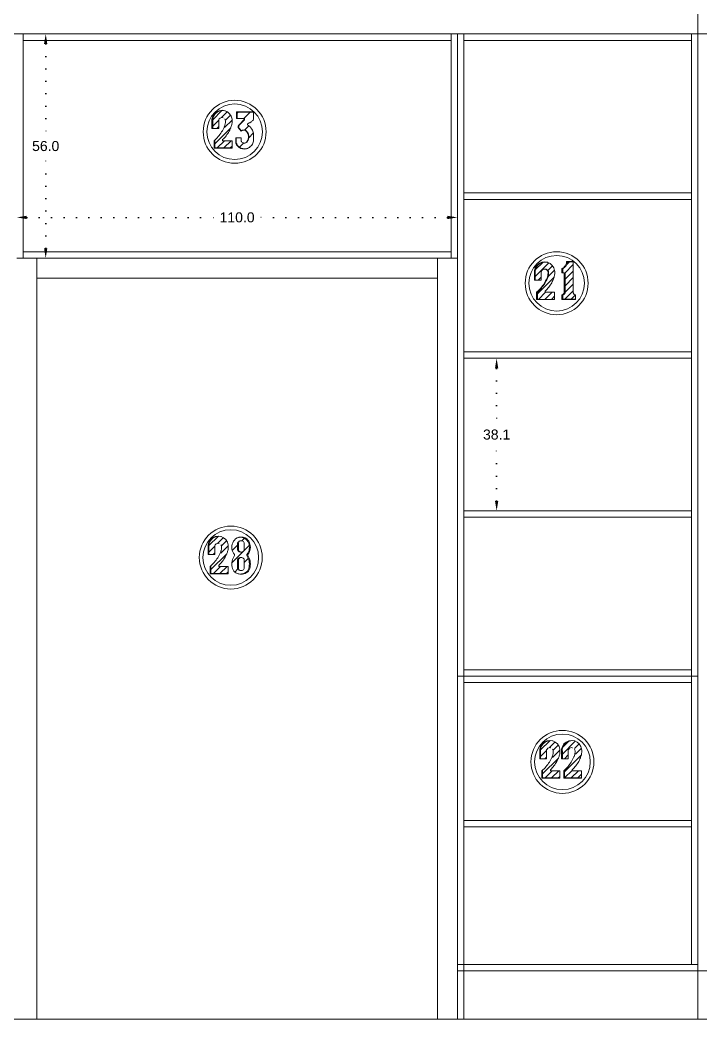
# Model space of a CAD drawing. Header units: inches. Extents: x -1979 to 7680, y -968 to 3127.
# Drawn here: x 5664.9 to 5834.9, y 891.2 to 1140.7 of the extents above; entities that cross this region are included whole.
import ezdxf

# ---------------------------------------------------------------- set-up
doc = ezdxf.new("R2010")
doc.units = ezdxf.units.IN
doc.header["$MEASUREMENT"] = 0
doc.linetypes.add('ACAD_ISO07W100', pattern=[3, 0, -3])
doc.styles.get("Standard").update_dxf_attribs({"font": 'arial.ttf'})
doc.dimstyles.new('Copy of Standard', dxfattribs={"dimtxt": 2.5, "dimasz": 2.5, "dimexe": 0.18, "dimexo": 0.0625, "dimgap": 0.09, "dimtad": 0, "dimtih": 1, "dimtoh": 1, "dimdec": 1, "dimzin": 0, "dimdsep": 46, "dimtxsty": 'Standard', "dimcen": 0.09, "dimse1": 1, "dimse2": 1, "dimadec": 0, "dimazin": 0, "dimtfac": 1, "dimtdec": 1, "dimtix": 1, "dimtofl": 0, "dimtmove": 0, "dimatfit": 3, "dimfxl": 1, "dimtolj": 1, "dimtzin": 0, "dimarcsym": 0})
pattern_1 = [(45, (5159.4291, 1528.9378), (-0.8148213, 0.8148213), [])]
pattern_2 = [(45, (5139.4057, 1648.0266), (-0.8148213, 0.8148213), [])]

# ---------------------------------------------------------------- blocks, each defined once
blk = doc.blocks.new('*D293')
at = {"color": 0, "linetype": 'ACAD_ISO07W100', "lineweight": -2, "transparency": 16777216}
for p, q in [((5783.88, 1053.71), (5783.88, 1038.52)), ((5783.88, 1020.61), (5783.88, 1035.79))]:
    blk.add_line(p, q, dxfattribs=at)
at = {"color": 0, "transparency": 16777216}
for points in [[(5783.47, 1053.71), (5784.3, 1053.71), (5783.88, 1056.21)], [(5783.47, 1020.61), (5784.3, 1020.61), (5783.88, 1018.11)]]:
    blk.add_solid(points, dxfattribs=at)
at = {"layer": 'Defpoints', "color": 0, "transparency": 16777216}
for p in [(5775.7, 1056.21), (5775.7, 1018.11), (5783.88, 1018.11)]:
    blk.add_point(p, dxfattribs=at)
at = {"color": 0, "lineweight": 20, "transparency": 16777216, "insert": (5783.88, 1037.16), "char_height": 2.5, "attachment_point": 5}
blk.add_mtext('\\A1;38.1', dxfattribs=at)
blk = doc.blocks.new('*D513')
at = {"color": 0, "linetype": 'ACAD_ISO07W100', "lineweight": -2, "transparency": 16777216}
for p, q in [((5335.85, 1134.71), (5335.85, 1021.57)), ((5335.85, 905.71), (5335.85, 1018.84))]:
    blk.add_line(p, q, dxfattribs=at)
at = {"color": 0, "transparency": 16777216}
for points in [[(5335.44, 1134.71), (5336.27, 1134.71), (5335.85, 1137.21)], [(5335.44, 905.71), (5336.27, 905.71), (5335.85, 903.21)]]:
    blk.add_solid(points, dxfattribs=at)
at = {"layer": 'Defpoints', "color": 0, "transparency": 16777216}
for p in [(5335.85, 1137.21), (5835.7, 1137.21), (5835.7, 903.21)]:
    blk.add_point(p, dxfattribs=at)
at = {"color": 0, "transparency": 16777216, "insert": (5335.85, 1020.21), "char_height": 2.5, "attachment_point": 5}
blk.add_mtext('\\A1;234.0', dxfattribs=at)
blk = doc.blocks.new('*D514')
at = {"color": 0, "linetype": 'ACAD_ISO07W100', "lineweight": -2, "transparency": 16777216}
for p, q in [((5666.6, 1091.4), (5714.91, 1091.4)), ((5771.6, 1091.4), (5723.29, 1091.4))]:
    blk.add_line(p, q, dxfattribs=at)
at = {"color": 0, "transparency": 16777216}
for points in [[(5666.6, 1091.81), (5666.6, 1090.98), (5664.1, 1091.4)], [(5771.6, 1091.81), (5771.6, 1090.98), (5774.1, 1091.4)]]:
    blk.add_solid(points, dxfattribs=at)
at = {"layer": 'Defpoints', "color": 0, "transparency": 16777216}
for p in [(5664.1, 1137.21), (5774.1, 1137.21), (5774.1, 1091.4)]:
    blk.add_point(p, dxfattribs=at)
at = {"color": 0, "transparency": 16777216, "insert": (5719.1, 1091.4), "char_height": 2.5, "attachment_point": 5}
blk.add_mtext('\\A1;110.0', dxfattribs=at)
blk = doc.blocks.new('*D515')
at = {"color": 0, "linetype": 'ACAD_ISO07W100', "lineweight": -2, "transparency": 16777216}
for p, q in [((5671.32, 1134.71), (5671.32, 1110.57)), ((5671.32, 1083.71), (5671.32, 1107.84))]:
    blk.add_line(p, q, dxfattribs=at)
at = {"color": 0, "transparency": 16777216}
for points in [[(5670.9, 1134.71), (5671.73, 1134.71), (5671.32, 1137.21)], [(5670.9, 1083.71), (5671.73, 1083.71), (5671.32, 1081.21)]]:
    blk.add_solid(points, dxfattribs=at)
at = {"layer": 'Defpoints', "color": 0, "transparency": 16777216}
for p in [(5665.7, 1137.21), (5671.32, 1137.21), (5665.7, 1081.21)]:
    blk.add_point(p, dxfattribs=at)
at = {"color": 0, "transparency": 16777216, "insert": (5671.32, 1109.21), "char_height": 2.5, "attachment_point": 5}
blk.add_mtext('\\A1;56.0', dxfattribs=at)

msp = doc.modelspace()

# ---------------------------------------------------------------- hatches: boundary and pattern name
at = {"lineweight": 20}
h = msp.add_hatch(dxfattribs=at)
h.set_pattern_fill('ANSI31', color=256, scale=9.218651)
h.set_pattern_definition([(45, (5077.6042, 1686.3012), (-0.8148213, 0.8148213), [])])
h.paths.add_polyline_path([(5717.83, 1110.56), (5715.47, 1110.56), (5715.47, 1110.83), (5715.71, 1111.06), (5715.94, 1111.3), (5716.16, 1111.55), (5716.37, 1111.81), (5716.57, 1112.08), (5716.76, 1112.35), (5716.94, 1112.63), (5717.11, 1112.92), (5717.26, 1113.21), (5717.4, 1113.52), (5717.53, 1113.82), (5717.57, 1113.94), (5717.64, 1114.13), (5717.71, 1114.33), (5717.76, 1114.53), (5717.8, 1114.73), (5717.83, 1114.93), (5717.85, 1115.14), (5717.86, 1115.34), (5717.86, 1115.55), (5717.85, 1115.75), (5717.83, 1115.96), (5717.63, 1116.65), (5717.24, 1117.26), (5716.7, 1117.74), (5716.11, 1118.01), (5715.49, 1118.1), (5714.78, 1118), (5714.13, 1117.7), (5713.59, 1117.23), (5713.21, 1116.62), (5713.01, 1115.93), (5713.02, 1115.22), (5713.02, 1113.57), (5714.49, 1113.57), (5714.49, 1115.74), (5714.63, 1116), (5714.82, 1116.18), (5715.06, 1116.3), (5715.33, 1116.34), (5715.49, 1116.32), (5715.59, 1116.3), (5715.59, 1116.3), (5715.75, 1116.28), (5715.99, 1116.16), (5716.18, 1115.97), (5716.3, 1115.74), (5716.35, 1115.48), (5716.35, 1115.31), (5716.34, 1115.15), (5716.32, 1114.98), (5716.3, 1114.81), (5716.27, 1114.65), (5716.23, 1114.49), (5716.18, 1114.33), (5716.13, 1114.17), (5716.06, 1114.01), (5715.99, 1113.86), (5715.91, 1113.69), (5715.75, 1113.37), (5715.58, 1113.06), (5715.4, 1112.75), (5715.2, 1112.45), (5714.99, 1112.16), (5714.78, 1111.87), (5714.55, 1111.6), (5714.31, 1111.33), (5714.06, 1111.07), (5713.8, 1110.83), (5713.54, 1110.59), (5713.54, 1108.76), (5717.83, 1108.76)])
h = msp.add_hatch(dxfattribs=at)
h.set_pattern_fill('ANSI31', color=256, scale=17)
h.set_pattern_definition([(45, (4687.8723, 2000.4842), (-1.502602, 1.502602), [])])
h.paths.add_polyline_path([(5723.2, 1117.69), (5719.1, 1117.69), (5719.1, 1116.1), (5720.89, 1116.1), (5720.98, 1116.08), (5720.98, 1115.81), (5719.72, 1114.53), (5719.64, 1114.44), (5719.6, 1114.39), (5719.57, 1114.34), (5719.55, 1114.28), (5719.52, 1114.23), (5719.5, 1114.17), (5719.49, 1114.11), (5719.48, 1114.05), (5719.46, 1113.93), (5719.47, 1113.87), (5720.21, 1113), (5720.23, 1113.03), (5720.33, 1113.09), (5720.43, 1113.15), (5720.54, 1113.19), (5720.65, 1113.21), (5720.76, 1113.22), (5720.86, 1113.22), (5720.98, 1113.21), (5721.09, 1113.19), (5721.19, 1113.15), (5721.29, 1113.1), (5721.39, 1113.03), (5721.47, 1112.95), (5721.61, 1112.78), (5721.73, 1112.6), (5721.83, 1112.4), (5721.91, 1112.2), (5721.96, 1111.99), (5722, 1111.77), (5722.01, 1111.55), (5722, 1111.33), (5721.97, 1111.11), (5721.91, 1110.9), (5721.83, 1110.7), (5721.73, 1110.5), (5721.66, 1110.36), (5721.57, 1110.23), (5721.44, 1110.12), (5721.3, 1110.04), (5721.21, 1110.01), (5721.05, 1109.96), (5720.89, 1109.95), (5720.73, 1109.96), (5720.58, 1110.01), (5720.43, 1110.09), (5720.31, 1110.2), (5720.21, 1110.33), (5720.14, 1110.47), (5720.14, 1111.29), (5718.9, 1111.29), (5718.9, 1109.96), (5718.99, 1109.75), (5719.1, 1109.56), (5719.23, 1109.37), (5719.37, 1109.2), (5719.54, 1109.05), (5719.72, 1108.91), (5719.91, 1108.79), (5720.11, 1108.7), (5720.32, 1108.62), (5720.54, 1108.57), (5720.77, 1108.54), (5720.99, 1108.53), (5721.26, 1108.55), (5721.53, 1108.61), (5721.79, 1108.69), (5721.98, 1108.78), (5722.18, 1108.9), (5722.4, 1109.07), (5722.6, 1109.26), (5722.77, 1109.47), (5722.92, 1109.7), (5723.04, 1109.95), (5723.14, 1110.21), (5723.2, 1110.47), (5723.2, 1111.86), (5723.19, 1112.13), (5723.15, 1112.4), (5723.1, 1112.66), (5723.02, 1112.91), (5722.92, 1113.16), (5722.8, 1113.4), (5722.65, 1113.63), (5722.49, 1113.84), (5722.32, 1114.04), (5722.12, 1114.23), (5721.91, 1114.39), (5721.69, 1114.54), (5721.69, 1114.81), (5721.83, 1114.86), (5721.98, 1114.92), (5722.12, 1114.98), (5722.26, 1115.05), (5722.39, 1115.13), (5722.52, 1115.21), (5722.65, 1115.3), (5722.77, 1115.39), (5722.88, 1115.5), (5722.99, 1115.6), (5723.1, 1115.72), (5723.2, 1115.83)])
h = msp.add_hatch(dxfattribs=at)
h.set_pattern_fill('ANSI31', color=256, scale=9.218651)
h.set_pattern_definition(pattern_2)
h.paths.add_polyline_path([(5798.35, 1072.71), (5795.99, 1072.71), (5795.99, 1072.99), (5796.23, 1073.22), (5796.46, 1073.46), (5796.68, 1073.71), (5796.89, 1073.97), (5797.09, 1074.23), (5797.28, 1074.51), (5797.46, 1074.79), (5797.63, 1075.08), (5797.78, 1075.37), (5797.92, 1075.67), (5798.05, 1075.98), (5798.09, 1076.1), (5798.16, 1076.29), (5798.23, 1076.49), (5798.28, 1076.69), (5798.32, 1076.89), (5798.35, 1077.09), (5798.37, 1077.3), (5798.38, 1077.5), (5798.38, 1077.71), (5798.37, 1077.91), (5798.35, 1078.12), (5798.15, 1078.81), (5797.76, 1079.43), (5797.22, 1079.9), (5796.63, 1080.17), (5796.01, 1080.26), (5795.3, 1080.16), (5794.65, 1079.86), (5794.11, 1079.39), (5793.72, 1078.78), (5793.53, 1078.09), (5793.53, 1077.38), (5793.53, 1075.73), (5795.01, 1075.73), (5795.01, 1077.9), (5795.15, 1078.16), (5795.34, 1078.34), (5795.58, 1078.46), (5795.84, 1078.5), (5796.01, 1078.48), (5796.11, 1078.46), (5796.11, 1078.46), (5796.27, 1078.44), (5796.51, 1078.32), (5796.7, 1078.13), (5796.82, 1077.9), (5796.87, 1077.64), (5796.87, 1077.47), (5796.86, 1077.31), (5796.84, 1077.14), (5796.82, 1076.97), (5796.79, 1076.81), (5796.75, 1076.65), (5796.7, 1076.49), (5796.64, 1076.33), (5796.58, 1076.17), (5796.51, 1076.02), (5796.43, 1075.85), (5796.27, 1075.53), (5796.1, 1075.21), (5795.91, 1074.91), (5795.72, 1074.61), (5795.51, 1074.32), (5795.29, 1074.03), (5795.07, 1073.75), (5794.83, 1073.49), (5794.58, 1073.23), (5794.32, 1072.98), (5794.05, 1072.74), (5794.05, 1070.92), (5798.35, 1070.92)])
h = msp.add_hatch(dxfattribs=at)
h.set_pattern_fill('ANSI31', color=256, scale=9.218651)
h.set_pattern_definition(pattern_2)
h.paths.add_polyline_path([(5803.42, 1072.07), (5803.35, 1072.1), (5803.29, 1072.14), (5803.23, 1072.19), (5803.17, 1072.25), (5803.13, 1072.31), (5803.09, 1072.37), (5803.06, 1072.44), (5803.03, 1072.52), (5803.02, 1072.59), (5803.01, 1072.67), (5803.01, 1080.31), (5801.58, 1080.31), (5801.56, 1080.13), (5801.52, 1079.96), (5801.47, 1079.78), (5801.41, 1079.62), (5801.32, 1079.46), (5801.23, 1079.3), (5801.12, 1079.16), (5801, 1079.02), (5800.87, 1078.9), (5800.73, 1078.79), (5800.58, 1078.69), (5800.42, 1078.6), (5800.42, 1077.52), (5800.74, 1077.52), (5800.97, 1077.5), (5800.97, 1072.7), (5800.96, 1072.63), (5800.95, 1072.55), (5800.92, 1072.48), (5800.89, 1072.42), (5800.85, 1072.35), (5800.8, 1072.29), (5800.75, 1072.24), (5800.69, 1072.19), (5800.63, 1072.15), (5800.57, 1072.11), (5800.5, 1072.08), (5800.42, 1072.06), (5800.42, 1070.96), (5803.57, 1070.96), (5803.57, 1072.03), (5803.49, 1072.04)])
h = msp.add_hatch(dxfattribs=at)
h.set_pattern_fill('ANSI31', color=256, scale=9.218651)
h.set_pattern_definition([(45, (5076.634, 1579.9759), (-0.8148213, 0.8148213), [])])
h.paths.add_polyline_path([(5716.86, 1004.23), (5714.5, 1004.23), (5714.5, 1004.51), (5714.74, 1004.74), (5714.97, 1004.98), (5715.19, 1005.23), (5715.4, 1005.48), (5715.6, 1005.75), (5715.79, 1006.02), (5715.97, 1006.31), (5716.14, 1006.59), (5716.29, 1006.89), (5716.43, 1007.19), (5716.56, 1007.5), (5716.6, 1007.62), (5716.67, 1007.81), (5716.74, 1008), (5716.79, 1008.2), (5716.83, 1008.4), (5716.86, 1008.61), (5716.88, 1008.81), (5716.89, 1009.02), (5716.89, 1009.22), (5716.88, 1009.43), (5716.86, 1009.63), (5716.66, 1010.33), (5716.27, 1010.94), (5715.73, 1011.41), (5715.14, 1011.69), (5714.52, 1011.78), (5713.81, 1011.67), (5713.16, 1011.37), (5712.62, 1010.9), (5712.24, 1010.3), (5712.04, 1009.61), (5712.05, 1008.89), (5712.05, 1007.24), (5713.52, 1007.24), (5713.52, 1009.41), (5713.66, 1009.67), (5713.85, 1009.86), (5714.09, 1009.98), (5714.36, 1010.02), (5714.52, 1009.99), (5714.62, 1009.98), (5714.62, 1009.98), (5714.78, 1009.95), (5715.02, 1009.83), (5715.21, 1009.65), (5715.33, 1009.41), (5715.38, 1009.15), (5715.38, 1008.99), (5715.37, 1008.82), (5715.35, 1008.65), (5715.33, 1008.49), (5715.3, 1008.32), (5715.26, 1008.16), (5715.21, 1008), (5715.16, 1007.84), (5715.09, 1007.69), (5715.02, 1007.54), (5714.94, 1007.36), (5714.78, 1007.04), (5714.61, 1006.73), (5714.43, 1006.42), (5714.23, 1006.12), (5714.02, 1005.83), (5713.81, 1005.55), (5713.58, 1005.27), (5713.34, 1005.01), (5713.09, 1004.75), (5712.83, 1004.5), (5712.57, 1004.26), (5712.57, 1002.44), (5716.86, 1002.44)])
h = msp.add_hatch(dxfattribs=at)
h.set_pattern_fill('ANSI31', color=256, scale=17)
h.set_pattern_definition([(45, (4752.9107, 1894.4543), (-1.502602, 1.502602), [])])
h.paths.add_polyline_path([(5721.5, 1007.17), (5721.54, 1007.21), (5721.76, 1007.53), (5721.94, 1007.87), (5722.07, 1008.24), (5722.15, 1008.62), (5722.17, 1009), (5722.15, 1009.39), (5722.07, 1009.77), (5721.94, 1010.13), (5721.76, 1010.48), (5721.54, 1010.79), (5721.28, 1011.08), (5720.85, 1011.32), (5720.37, 1011.47), (5719.87, 1011.52), (5719.5, 1011.49), (5719.12, 1011.36), (5718.68, 1011.12), (5718.41, 1010.83), (5718.19, 1010.51), (5718.01, 1010.16), (5717.88, 1009.79), (5717.8, 1009.41), (5717.77, 1009.02), (5717.8, 1008.63), (5717.88, 1008.25), (5718.01, 1007.88), (5718.19, 1007.54), (5718.41, 1007.22), (5718.46, 1007.17), (5718.46, 1006.93), (5718.25, 1006.61), (5718.08, 1006.28), (5717.95, 1005.93), (5717.85, 1005.57), (5717.79, 1005.2), (5717.77, 1004.83), (5717.79, 1004.45), (5717.85, 1004.08), (5717.95, 1003.72), (5718.08, 1003.37), (5718.25, 1003.04), (5718.51, 1002.82), (5718.8, 1002.64), (5719.1, 1002.49), (5719.4, 1002.39), (5719.54, 1002.37), (5719.87, 1002.34), (5720.21, 1002.37), (5720.54, 1002.43), (5720.86, 1002.53), (5721.16, 1002.68), (5721.44, 1002.86), (5721.7, 1003.08), (5721.87, 1003.41), (5722, 1003.75), (5722.1, 1004.11), (5722.15, 1004.48), (5722.17, 1004.85), (5722.15, 1005.22), (5722.1, 1005.58), (5722, 1005.94), (5721.87, 1006.29), (5721.7, 1006.62), (5721.5, 1006.93)])
h.paths.add_polyline_path([(5720.46, 1006.39), (5720.6, 1006.32), (5720.72, 1006.22), (5720.82, 1006.11), (5720.9, 1005.97), (5720.9, 1003.93), (5720.87, 1003.73), (5720.8, 1003.56), (5720.68, 1003.4), (5720.53, 1003.29), (5720.35, 1003.21), (5720.16, 1003.19), (5719.97, 1003.21), (5719.75, 1003.25), (5719.57, 1003.32), (5719.42, 1003.44), (5719.31, 1003.59), (5719.23, 1003.77), (5719.21, 1003.96), (5719.21, 1005.98), (5719.28, 1006.12), (5719.38, 1006.23), (5719.5, 1006.33), (5719.64, 1006.4), (5719.79, 1006.44), (5719.94, 1006.46), (5720.16, 1006.45), (5720.32, 1006.44)], flags=16)
h.paths.add_polyline_path([(5720.35, 1007.85), (5720.16, 1007.83), (5719.94, 1007.82), (5719.75, 1007.85), (5719.57, 1007.92), (5719.42, 1008.03), (5719.31, 1008.19), (5719.23, 1008.36), (5719.21, 1008.55), (5719.21, 1009.9), (5719.23, 1010.09), (5719.31, 1010.27), (5719.42, 1010.42), (5719.57, 1010.54), (5719.75, 1010.61), (5719.97, 1010.64), (5720.16, 1010.67), (5720.35, 1010.64), (5720.53, 1010.57), (5720.68, 1010.45), (5720.8, 1010.3), (5720.87, 1010.12), (5720.9, 1009.93), (5720.9, 1008.57), (5720.87, 1008.37), (5720.8, 1008.2), (5720.68, 1008.04), (5720.53, 1007.93)], flags=16)
h = msp.add_hatch(dxfattribs=at)
h.set_pattern_fill('ANSI31', color=256, scale=9.218651)
h.set_pattern_definition(pattern_1)
h.paths.add_polyline_path([(5799.65, 953.19), (5797.3, 953.19), (5797.3, 953.47), (5797.54, 953.7), (5797.77, 953.94), (5797.99, 954.19), (5798.2, 954.45), (5798.4, 954.71), (5798.59, 954.99), (5798.76, 955.27), (5798.93, 955.56), (5799.08, 955.85), (5799.23, 956.15), (5799.35, 956.46), (5799.4, 956.58), (5799.47, 956.77), (5799.53, 956.97), (5799.58, 957.17), (5799.63, 957.37), (5799.66, 957.57), (5799.68, 957.77), (5799.69, 957.98), (5799.69, 958.18), (5799.68, 958.39), (5799.65, 958.59), (5799.46, 959.29), (5799.07, 959.9), (5798.52, 960.38), (5797.93, 960.65), (5797.32, 960.74), (5796.61, 960.64), (5795.96, 960.34), (5795.42, 959.86), (5795.03, 959.26), (5794.84, 958.57), (5794.84, 957.85), (5794.84, 956.21), (5796.32, 956.21), (5796.32, 958.37), (5796.46, 958.63), (5796.65, 958.82), (5796.89, 958.94), (5797.15, 958.98), (5797.32, 958.95), (5797.41, 958.94), (5797.42, 958.94), (5797.58, 958.91), (5797.81, 958.79), (5798, 958.61), (5798.13, 958.38), (5798.17, 958.12), (5798.17, 957.95), (5798.17, 957.78), (5798.15, 957.62), (5798.13, 957.45), (5798.09, 957.29), (5798.05, 957.12), (5798.01, 956.96), (5797.95, 956.81), (5797.89, 956.65), (5797.82, 956.5), (5797.74, 956.33), (5797.58, 956.01), (5797.41, 955.69), (5797.22, 955.39), (5797.03, 955.09), (5796.82, 954.79), (5796.6, 954.51), (5796.37, 954.24), (5796.13, 953.97), (5795.89, 953.71), (5795.63, 953.46), (5795.36, 953.22), (5795.36, 951.4), (5799.65, 951.4)])
h = msp.add_hatch(dxfattribs=at)
h.set_pattern_fill('ANSI31', color=256, scale=9.218651)
h.set_pattern_definition(pattern_1)
h.paths.add_polyline_path([(5805.1, 953.19), (5802.74, 953.19), (5802.74, 953.47), (5802.98, 953.7), (5803.21, 953.94), (5803.43, 954.19), (5803.64, 954.45), (5803.84, 954.71), (5804.03, 954.99), (5804.21, 955.27), (5804.37, 955.56), (5804.53, 955.85), (5804.67, 956.15), (5804.8, 956.46), (5804.84, 956.58), (5804.91, 956.77), (5804.97, 956.97), (5805.03, 957.17), (5805.07, 957.37), (5805.1, 957.57), (5805.12, 957.77), (5805.13, 957.98), (5805.13, 958.18), (5805.12, 958.39), (5805.1, 958.59), (5804.9, 959.29), (5804.51, 959.9), (5803.97, 960.38), (5803.38, 960.65), (5802.76, 960.74), (5802.05, 960.64), (5801.4, 960.34), (5800.86, 959.86), (5800.48, 959.26), (5800.28, 958.57), (5800.29, 957.85), (5800.29, 956.21), (5801.76, 956.21), (5801.76, 958.37), (5801.9, 958.63), (5802.09, 958.82), (5802.33, 958.94), (5802.59, 958.98), (5802.76, 958.95), (5802.86, 958.94), (5802.86, 958.94), (5803.02, 958.91), (5803.26, 958.79), (5803.44, 958.61), (5803.57, 958.38), (5803.62, 958.12), (5803.62, 957.95), (5803.61, 957.78), (5803.59, 957.62), (5803.57, 957.45), (5803.54, 957.29), (5803.5, 957.12), (5803.45, 956.96), (5803.39, 956.81), (5803.33, 956.65), (5803.26, 956.5), (5803.18, 956.33), (5803.02, 956.01), (5802.85, 955.69), (5802.66, 955.39), (5802.47, 955.09), (5802.26, 954.79), (5802.04, 954.51), (5801.82, 954.24), (5801.58, 953.97), (5801.33, 953.71), (5801.07, 953.46), (5800.81, 953.22), (5800.81, 951.4), (5805.1, 951.4)])

# ---------------------------------------------------------------- linework, layer by layer
for p, q in [((5834.1, 891.21), (5834.1, 1144.21)), ((5574.1, 1137.21), (6003.16, 1137.21)), ((5665.7, 1137.21), (5665.7, 1081.21)), ((5665.7, 1135.61), (5772.5, 1135.61)), ((5772.5, 1081.21), (5772.5, 1137.21)), ((5774.1, 891.21), (5774.1, 1137.21)), ((5775.7, 1135.61), (5775.7, 1137.21)), ((5775.7, 891.21), (5775.7, 1137.21)), ((5775.7, 1135.61), (5832.5, 1135.61)), ((5832.5, 904.81), (5832.5, 1137.21)), ((5718.98, 1117.74), (5718.98, 1116.1)), ((5718.98, 1116.1), (5719.1, 1116.1)), ((5719.1, 1117.69), (5719.1, 1116.1)), ((5719.1, 1116.1), (5720.89, 1116.1)), ((5720.89, 1116.1), (5720.98, 1116.08)), ((5720.98, 1116.08), (5720.98, 1115.81)), ((5721.21, 1110.01), (5721.05, 1109.96)), ((5775.7, 1097.51), (5832.5, 1097.51)), ((5775.7, 1095.91), (5832.5, 1095.91)), ((5664.1, 1081.21), (5774.1, 1081.21)), ((5665.7, 1082.81), (5772.5, 1082.81)), ((5669.1, 1081.21), (5669.1, 891.21)), ((5769.1, 891.21), (5769.1, 1081.21)), ((5800.42, 1078.6), (5800.42, 1077.52)), ((5669.1, 1076.21), (5769.1, 1076.21)), ((5800.42, 1070.96), (5803.57, 1070.96)), ((5775.7, 1057.81), (5832.5, 1057.81)), ((5775.7, 1056.21), (5832.5, 1056.21)), ((5775.7, 1018.11), (5832.5, 1018.11)), ((5775.7, 1016.51), (5832.5, 1016.51)), ((5720.01, 1006.44), (5719.86, 1006.39)), ((5720.16, 1006.45), (5720.01, 1006.44)), ((5775.7, 978.41), (5832.5, 978.41)), ((5774.1, 976.81), (5834.1, 976.81)), ((5775.7, 975.21), (5832.5, 975.21)), ((5832.5, 940.81), (5775.7, 940.81)), ((5832.5, 939.21), (5775.7, 939.21)), ((5774.1, 904.81), (5834.1, 904.81)), ((5774.1, 903.21), (5834.1, 903.21)), ((5918.7, 903.21), (5834.1, 903.21)), ((5574.1, 891.21), (5999.99, 891.21))]:
    msp.add_line(p, q, dxfattribs=at)
for points in [[(5712.83, 1113.57), (5712.83, 1115.23), (5712.82, 1115.96), (5713.02, 1116.65), (5713.41, 1117.26), (5713.95, 1117.74), (5714.61, 1118.04), (5715.33, 1118.15), (5716.04, 1118.04), (5716.11, 1118.01), (5716.7, 1117.74), (5717.24, 1117.26), (5717.63, 1116.65), (5717.83, 1115.96), (5717.85, 1115.75), (5717.86, 1115.55), (5717.86, 1115.34), (5717.85, 1115.14), (5717.83, 1114.93), (5717.8, 1114.73), (5717.76, 1114.53), (5717.71, 1114.33), (5717.64, 1114.13), (5717.57, 1113.94), (5717.53, 1113.82), (5717.4, 1113.52), (5717.26, 1113.21), (5717.11, 1112.92), (5716.94, 1112.63), (5716.76, 1112.35), (5716.57, 1112.08), (5716.37, 1111.81), (5716.16, 1111.55), (5715.94, 1111.3), (5715.71, 1111.06), (5715.47, 1110.83), (5715.47, 1110.56), (5717.83, 1110.56), (5717.83, 1108.76), (5717.83, 1108.72), (5713.35, 1108.72)], [(5713.02, 1113.57), (5713.02, 1115.22), (5713.01, 1115.93), (5713.21, 1116.62), (5713.59, 1117.23), (5714.13, 1117.7), (5714.78, 1118), (5715.49, 1118.1), (5716.11, 1118.01)], [(5712.83, 1113.57), (5713.02, 1113.57), (5714.5, 1113.57), (5714.5, 1115.69), (5714.51, 1115.76), (5714.63, 1116), (5714.83, 1116.19), (5715.06, 1116.3), (5715.33, 1116.35), (5715.49, 1116.32), (5715.59, 1116.3), (5715.6, 1116.3)], [(5716.02, 1116), (5716.14, 1115.76), (5716.19, 1115.5), (5716.19, 1115.33), (5716.18, 1115.16), (5716.17, 1114.99), (5716.14, 1114.83), (5716.11, 1114.66), (5716.07, 1114.5), (5716.02, 1114.33), (5715.97, 1114.18), (5715.9, 1114.02), (5715.83, 1113.87), (5715.75, 1113.69), (5715.59, 1113.37), (5715.42, 1113.05), (5715.23, 1112.74), (5715.03, 1112.44), (5714.82, 1112.14), (5714.6, 1111.86), (5714.37, 1111.58), (5714.13, 1111.31), (5713.88, 1111.05), (5713.62, 1110.8), (5713.35, 1110.56), (5713.35, 1108.72), (5713.54, 1108.76), (5717.83, 1108.76)], [(5720.89, 1115.83), (5719.61, 1114.54), (5719.53, 1114.45), (5719.49, 1114.4), (5719.46, 1114.35), (5719.43, 1114.29), (5719.41, 1114.24), (5719.39, 1114.18), (5719.37, 1114.12), (5719.36, 1114.06), (5719.35, 1113.94), (5719.35, 1113.88), (5720.15, 1112.95), (5720.21, 1113), (5720.23, 1113.03), (5720.33, 1113.09), (5720.43, 1113.15), (5720.54, 1113.19), (5720.65, 1113.21), (5720.76, 1113.22)], [(5720.89, 1116.1), (5720.89, 1115.83), (5720.98, 1115.81), (5719.72, 1114.53), (5719.64, 1114.44), (5719.6, 1114.39), (5719.57, 1114.34), (5719.55, 1114.28), (5719.52, 1114.23), (5719.5, 1114.17), (5719.49, 1114.11), (5719.48, 1114.05), (5719.46, 1113.93), (5719.47, 1113.87), (5720.21, 1113)], [(5722.4, 1109.07), (5722.6, 1109.26), (5722.77, 1109.47), (5722.92, 1109.7), (5723.04, 1109.95), (5723.14, 1110.21), (5723.2, 1110.47), (5723.2, 1111.86), (5723.19, 1112.13), (5723.15, 1112.4), (5723.1, 1112.66), (5723.02, 1112.91), (5722.92, 1113.16), (5722.8, 1113.4), (5722.65, 1113.63), (5722.49, 1113.84), (5722.32, 1114.04), (5722.12, 1114.23), (5721.91, 1114.39), (5721.69, 1114.54), (5721.69, 1114.81), (5721.83, 1114.86), (5721.98, 1114.92), (5722.12, 1114.98), (5722.26, 1115.05), (5722.39, 1115.13), (5722.52, 1115.21), (5722.65, 1115.3), (5722.77, 1115.39), (5722.88, 1115.5), (5722.99, 1115.6), (5723.1, 1115.72), (5723.2, 1115.83), (5723.2, 1117.69)], [(5713.35, 1110.56), (5713.54, 1110.59), (5713.54, 1108.76)], [(5721.05, 1109.96), (5720.89, 1109.95), (5720.73, 1109.96), (5720.58, 1110.01), (5720.43, 1110.09), (5720.31, 1110.2), (5720.21, 1110.33), (5720.14, 1110.47), (5720.14, 1111.29), (5718.9, 1111.29), (5718.78, 1111.29), (5718.78, 1109.93), (5718.87, 1109.72), (5718.98, 1109.52), (5719.11, 1109.34), (5719.26, 1109.16), (5719.43, 1109.01), (5719.61, 1108.87), (5719.8, 1108.75), (5720.01, 1108.65), (5720.22, 1108.58), (5720.44, 1108.52), (5720.67, 1108.49), (5720.89, 1108.48), (5721.17, 1108.51), (5721.44, 1108.56), (5721.7, 1108.64), (5721.95, 1108.76), (5721.98, 1108.78), (5722.18, 1108.9), (5722.4, 1109.07)], [(5718.9, 1111.29), (5718.9, 1109.96), (5718.99, 1109.75), (5719.1, 1109.56), (5719.23, 1109.37), (5719.37, 1109.2), (5719.54, 1109.05), (5719.72, 1108.91), (5719.91, 1108.79), (5720.11, 1108.7), (5720.32, 1108.62), (5720.54, 1108.57), (5720.77, 1108.54), (5720.99, 1108.53), (5721.26, 1108.55), (5721.53, 1108.61), (5721.79, 1108.69), (5721.98, 1108.78)], [(5800.18, 1070.92), (5803.57, 1070.92), (5803.57, 1070.96), (5803.57, 1072.03), (5803.49, 1072.04), (5803.42, 1072.07), (5803.35, 1072.1), (5803.29, 1072.14), (5803.23, 1072.19), (5803.17, 1072.25), (5803.13, 1072.31), (5803.09, 1072.37), (5803.06, 1072.44), (5803.03, 1072.52), (5803.02, 1072.59), (5803.01, 1072.67), (5803.01, 1080.31), (5803.01, 1080.35), (5801.35, 1080.35), (5801.33, 1080.17), (5801.29, 1080), (5801.24, 1079.82), (5801.17, 1079.65), (5801.09, 1079.49), (5801, 1079.34), (5800.89, 1079.19), (5800.77, 1079.06), (5800.63, 1078.93), (5800.49, 1078.82), (5800.34, 1078.72), (5800.18, 1078.63), (5800.18, 1077.52), (5800.42, 1077.52), (5800.74, 1077.52), (5800.74, 1072.67), (5800.73, 1072.59), (5800.71, 1072.52), (5800.68, 1072.45), (5800.65, 1072.38), (5800.61, 1072.32), (5800.56, 1072.26), (5800.51, 1072.2), (5800.45, 1072.15), (5800.39, 1072.11), (5800.32, 1072.08), (5800.25, 1072.05), (5800.18, 1072.03), (5800.18, 1070.92), (5800.42, 1070.96), (5800.42, 1072.06), (5800.5, 1072.08), (5800.57, 1072.11), (5800.63, 1072.15), (5800.69, 1072.19), (5800.75, 1072.24), (5800.8, 1072.29), (5800.85, 1072.35), (5800.89, 1072.42), (5800.92, 1072.48), (5800.95, 1072.55), (5800.96, 1072.63), (5800.97, 1072.7), (5800.97, 1077.5), (5800.74, 1077.52)], [(5801.35, 1080.35), (5801.58, 1080.31), (5803.01, 1080.31)], [(5793.35, 1075.73), (5793.35, 1077.39), (5793.34, 1078.12), (5793.54, 1078.81), (5793.93, 1079.43), (5794.47, 1079.9), (5795.13, 1080.2), (5795.84, 1080.31), (5796.56, 1080.2), (5796.63, 1080.17), (5797.22, 1079.9), (5797.76, 1079.43), (5798.15, 1078.81), (5798.35, 1078.12), (5798.37, 1077.91), (5798.38, 1077.71), (5798.38, 1077.5), (5798.37, 1077.3), (5798.35, 1077.09), (5798.32, 1076.89), (5798.28, 1076.69), (5798.23, 1076.49), (5798.16, 1076.29), (5798.09, 1076.1), (5798.05, 1075.98), (5797.92, 1075.67), (5797.78, 1075.37), (5797.63, 1075.08), (5797.46, 1074.79), (5797.28, 1074.51), (5797.09, 1074.23), (5796.89, 1073.97), (5796.68, 1073.71), (5796.46, 1073.46), (5796.23, 1073.22), (5795.99, 1072.99), (5795.99, 1072.71), (5798.35, 1072.71), (5798.35, 1070.92), (5798.35, 1070.87), (5793.87, 1070.87)], [(5793.35, 1075.73), (5793.53, 1075.73), (5795.01, 1075.73), (5795.01, 1077.85), (5795.02, 1077.92), (5795.15, 1078.16), (5795.34, 1078.34), (5795.58, 1078.46), (5795.84, 1078.5), (5796.01, 1078.48), (5796.11, 1078.46), (5796.11, 1078.46)], [(5793.53, 1075.73), (5793.53, 1077.38), (5793.53, 1078.09), (5793.72, 1078.78), (5794.11, 1079.39), (5794.65, 1079.86), (5795.3, 1080.16), (5796.01, 1080.26), (5796.63, 1080.17)], [(5796.54, 1078.16), (5796.66, 1077.92), (5796.71, 1077.66), (5796.71, 1077.49), (5796.7, 1077.32), (5796.69, 1077.15), (5796.66, 1076.99), (5796.63, 1076.82), (5796.59, 1076.66), (5796.54, 1076.49), (5796.49, 1076.33), (5796.42, 1076.18), (5796.35, 1076.02), (5796.27, 1075.85), (5796.11, 1075.53), (5795.94, 1075.21), (5795.75, 1074.9), (5795.55, 1074.6), (5795.34, 1074.3), (5795.12, 1074.01), (5794.89, 1073.74), (5794.65, 1073.47), (5794.4, 1073.21), (5794.14, 1072.95), (5793.87, 1072.71), (5793.87, 1070.87), (5794.05, 1070.92), (5798.35, 1070.92)], [(5796.54, 1078.16), (5796.35, 1078.34), (5796.11, 1078.46), (5796.27, 1078.44), (5796.51, 1078.32), (5796.7, 1078.13), (5796.82, 1077.9), (5796.87, 1077.64), (5796.87, 1077.47), (5796.86, 1077.31), (5796.84, 1077.14), (5796.82, 1076.97), (5796.79, 1076.81), (5796.75, 1076.65), (5796.7, 1076.49), (5796.64, 1076.33), (5796.58, 1076.17), (5796.51, 1076.02), (5796.43, 1075.85), (5796.27, 1075.53), (5796.1, 1075.21), (5795.91, 1074.91), (5795.72, 1074.61), (5795.51, 1074.32), (5795.29, 1074.03), (5795.07, 1073.75), (5794.83, 1073.49), (5794.58, 1073.23), (5794.32, 1072.98), (5794.05, 1072.74)], [(5800.18, 1078.63), (5800.42, 1078.6), (5800.58, 1078.69), (5800.73, 1078.79), (5800.87, 1078.9), (5801, 1079.02), (5801.12, 1079.16), (5801.23, 1079.3), (5801.32, 1079.46), (5801.41, 1079.62), (5801.47, 1079.78), (5801.52, 1079.96), (5801.56, 1080.13), (5801.58, 1080.31)], [(5793.87, 1072.71), (5794.05, 1072.74), (5794.05, 1070.92)], [(5711.86, 1007.24), (5711.86, 1008.91), (5711.85, 1009.63), (5712.05, 1010.33), (5712.44, 1010.94), (5712.98, 1011.41), (5713.64, 1011.72), (5714.36, 1011.82), (5715.07, 1011.72), (5715.14, 1011.69), (5715.73, 1011.41), (5716.27, 1010.94), (5716.66, 1010.33), (5716.86, 1009.63), (5716.88, 1009.43), (5716.89, 1009.22), (5716.89, 1009.02), (5716.88, 1008.81), (5716.86, 1008.61), (5716.83, 1008.4), (5716.79, 1008.2), (5716.74, 1008), (5716.67, 1007.81), (5716.6, 1007.62), (5716.56, 1007.5), (5716.43, 1007.19), (5716.29, 1006.89), (5716.14, 1006.59), (5715.97, 1006.31), (5715.79, 1006.02), (5715.6, 1005.75), (5715.4, 1005.48), (5715.19, 1005.23), (5714.97, 1004.98), (5714.74, 1004.74), (5714.5, 1004.51), (5714.5, 1004.23), (5716.86, 1004.23), (5716.86, 1002.44), (5716.86, 1002.39), (5712.38, 1002.39)], [(5712.05, 1007.24), (5712.05, 1008.89), (5712.04, 1009.61), (5712.24, 1010.3), (5712.62, 1010.9), (5713.16, 1011.37), (5713.81, 1011.67), (5714.52, 1011.78), (5715.14, 1011.69)], [(5718.46, 1006.93), (5718.46, 1007.17), (5718.41, 1007.22), (5718.19, 1007.54), (5718.01, 1007.88), (5717.88, 1008.25), (5717.8, 1008.63), (5717.77, 1009.02), (5717.8, 1009.41), (5717.88, 1009.79), (5718.01, 1010.16), (5718.19, 1010.51), (5718.41, 1010.83), (5718.68, 1011.12), (5719.12, 1011.36), (5719.5, 1011.49), (5719.6, 1011.52)], [(5719.4, 1002.39), (5719.54, 1002.37), (5719.87, 1002.34), (5720.21, 1002.37), (5720.54, 1002.43), (5720.86, 1002.53), (5721.16, 1002.68), (5721.44, 1002.86), (5721.7, 1003.08), (5721.87, 1003.41), (5722, 1003.75), (5722.1, 1004.11), (5722.15, 1004.48), (5722.17, 1004.85), (5722.15, 1005.22), (5722.1, 1005.58), (5722, 1005.94), (5721.87, 1006.29), (5721.7, 1006.62), (5721.5, 1006.93), (5721.5, 1007.17), (5721.54, 1007.21), (5721.76, 1007.53), (5721.94, 1007.87), (5722.07, 1008.24), (5722.15, 1008.62), (5722.17, 1009), (5722.15, 1009.39), (5722.07, 1009.77), (5721.94, 1010.13), (5721.76, 1010.48), (5721.54, 1010.79), (5721.28, 1011.08), (5720.85, 1011.32), (5720.37, 1011.47), (5719.87, 1011.52), (5719.5, 1011.49)], [(5719.97, 1010.64), (5719.79, 1010.57), (5719.64, 1010.45), (5719.52, 1010.3), (5719.45, 1010.12), (5719.42, 1009.93), (5719.42, 1008.57), (5719.45, 1008.37), (5719.52, 1008.2), (5719.64, 1008.04), (5719.79, 1007.93), (5719.97, 1007.85), (5720.16, 1007.83)], [(5721.74, 1006.93), (5721.74, 1007.17), (5721.78, 1007.22), (5722.01, 1007.54), (5722.19, 1007.88), (5722.31, 1008.25), (5722.39, 1008.63), (5722.42, 1009.02), (5722.39, 1009.41), (5722.31, 1009.79), (5722.19, 1010.16), (5722.01, 1010.51), (5721.78, 1010.83), (5721.52, 1011.12), (5721.08, 1011.36), (5720.6, 1011.52), (5720.1, 1011.57), (5719.6, 1011.52)], [(5711.86, 1007.24), (5712.05, 1007.24), (5713.53, 1007.24), (5713.53, 1009.36), (5713.54, 1009.44), (5713.66, 1009.67), (5713.86, 1009.86), (5714.09, 1009.98), (5714.36, 1010.02), (5714.52, 1009.99), (5714.62, 1009.98), (5714.63, 1009.98)], [(5715.05, 1009.67), (5715.17, 1009.44), (5715.22, 1009.17), (5715.22, 1009), (5715.21, 1008.84), (5715.2, 1008.67), (5715.17, 1008.5), (5715.14, 1008.33), (5715.1, 1008.17), (5715.05, 1008.01), (5715, 1007.85), (5714.93, 1007.69), (5714.86, 1007.54), (5714.78, 1007.36), (5714.62, 1007.04), (5714.45, 1006.73), (5714.26, 1006.42), (5714.06, 1006.11), (5713.85, 1005.82), (5713.63, 1005.53), (5713.4, 1005.25), (5713.16, 1004.98), (5712.91, 1004.72), (5712.65, 1004.47), (5712.38, 1004.23), (5712.38, 1002.39), (5712.57, 1002.44), (5716.86, 1002.44)], [(5718.46, 1006.93), (5718.25, 1006.61), (5718.08, 1006.28), (5717.95, 1005.93), (5717.85, 1005.57), (5717.79, 1005.2), (5717.77, 1004.83), (5717.79, 1004.45), (5717.85, 1004.08), (5717.95, 1003.72), (5718.08, 1003.37), (5718.25, 1003.04), (5718.51, 1002.82), (5718.8, 1002.64), (5719.1, 1002.49), (5719.4, 1002.39), (5719.43, 1002.38)], [(5719.86, 1006.39), (5719.72, 1006.32), (5719.6, 1006.22), (5719.5, 1006.11), (5719.42, 1005.97), (5719.42, 1003.93), (5719.45, 1003.73), (5719.52, 1003.56), (5719.64, 1003.4), (5719.79, 1003.29), (5719.97, 1003.21)], [(5719.43, 1002.38), (5719.76, 1002.32), (5720.1, 1002.3), (5720.44, 1002.32), (5720.77, 1002.38), (5721.09, 1002.49), (5721.4, 1002.64), (5721.68, 1002.82), (5721.94, 1003.04), (5722.11, 1003.37), (5722.25, 1003.72), (5722.34, 1004.08), (5722.4, 1004.45), (5722.42, 1004.83), (5722.4, 1005.2), (5722.34, 1005.57), (5722.25, 1005.93), (5722.11, 1006.28), (5721.94, 1006.61), (5721.74, 1006.93)], [(5712.38, 1004.23), (5712.57, 1004.26), (5712.57, 1002.44)], [(5794.65, 956.21), (5794.65, 957.87), (5794.65, 958.59), (5794.85, 959.29), (5795.23, 959.9), (5795.78, 960.38), (5796.44, 960.68), (5797.15, 960.78), (5797.87, 960.68), (5797.93, 960.65), (5798.52, 960.38), (5799.07, 959.9), (5799.46, 959.29), (5799.65, 958.59), (5799.68, 958.39), (5799.69, 958.18), (5799.69, 957.98), (5799.68, 957.77), (5799.66, 957.57), (5799.63, 957.37), (5799.58, 957.17), (5799.53, 956.97), (5799.47, 956.77), (5799.4, 956.58), (5799.35, 956.46), (5799.23, 956.15), (5799.08, 955.85), (5798.93, 955.56), (5798.76, 955.27), (5798.59, 954.99), (5798.4, 954.71), (5798.2, 954.45), (5797.99, 954.19), (5797.77, 953.94), (5797.54, 953.7), (5797.3, 953.47), (5797.3, 953.19), (5799.65, 953.19), (5799.65, 951.4), (5799.65, 951.35), (5795.18, 951.35)], [(5794.84, 956.21), (5794.84, 957.85), (5794.84, 958.57), (5795.03, 959.26), (5795.42, 959.86), (5795.96, 960.34), (5796.61, 960.64), (5797.32, 960.74), (5797.93, 960.65)], [(5800.1, 956.21), (5800.1, 957.87), (5800.09, 958.59), (5800.29, 959.29), (5800.68, 959.9), (5801.22, 960.38), (5801.88, 960.68), (5802.59, 960.78), (5803.31, 960.68), (5803.38, 960.65), (5803.97, 960.38), (5804.51, 959.9), (5804.9, 959.29), (5805.1, 958.59), (5805.12, 958.39), (5805.13, 958.18), (5805.13, 957.98), (5805.12, 957.77), (5805.1, 957.57), (5805.07, 957.37), (5805.03, 957.17), (5804.97, 956.97), (5804.91, 956.77), (5804.84, 956.58), (5804.8, 956.46), (5804.67, 956.15), (5804.53, 955.85), (5804.37, 955.56), (5804.21, 955.27), (5804.03, 954.99), (5803.84, 954.71), (5803.64, 954.45), (5803.43, 954.19), (5803.21, 953.94), (5802.98, 953.7), (5802.74, 953.47), (5802.74, 953.19), (5805.1, 953.19), (5805.1, 951.4), (5805.1, 951.35), (5800.62, 951.35)], [(5800.29, 956.21), (5800.29, 957.85), (5800.28, 958.57), (5800.48, 959.26), (5800.86, 959.86), (5801.4, 960.34), (5802.05, 960.64), (5802.76, 960.74), (5803.38, 960.65)], [(5794.65, 956.21), (5794.84, 956.21), (5796.32, 956.21), (5796.32, 958.33), (5796.33, 958.4), (5796.46, 958.64), (5796.65, 958.82), (5796.89, 958.94), (5797.15, 958.98), (5797.32, 958.96), (5797.42, 958.94), (5797.42, 958.94)], [(5797.84, 958.63), (5797.97, 958.4), (5798.02, 958.14), (5798.02, 957.97), (5798.01, 957.8), (5797.99, 957.63), (5797.97, 957.46), (5797.94, 957.3), (5797.9, 957.13), (5797.85, 956.97), (5797.79, 956.81), (5797.73, 956.66), (5797.66, 956.5), (5797.58, 956.33), (5797.42, 956), (5797.24, 955.69), (5797.06, 955.38), (5796.86, 955.08), (5796.65, 954.78), (5796.43, 954.49), (5796.2, 954.22), (5795.96, 953.95), (5795.71, 953.69), (5795.45, 953.43), (5795.18, 953.19), (5795.18, 951.35), (5795.36, 951.4), (5799.65, 951.4)], [(5800.1, 956.21), (5800.29, 956.21), (5801.76, 956.21), (5801.76, 958.33), (5801.78, 958.4), (5801.9, 958.64), (5802.09, 958.82), (5802.33, 958.94), (5802.6, 958.98), (5802.76, 958.96), (5802.86, 958.94), (5802.86, 958.94)], [(5803.29, 958.63), (5803.41, 958.4), (5803.46, 958.14), (5803.46, 957.97), (5803.45, 957.8), (5803.44, 957.63), (5803.41, 957.46), (5803.38, 957.3), (5803.34, 957.13), (5803.29, 956.97), (5803.23, 956.81), (5803.17, 956.66), (5803.1, 956.5), (5803.02, 956.33), (5802.86, 956), (5802.68, 955.69), (5802.5, 955.38), (5802.3, 955.08), (5802.09, 954.78), (5801.87, 954.49), (5801.64, 954.22), (5801.4, 953.95), (5801.15, 953.69), (5800.89, 953.43), (5800.62, 953.19), (5800.62, 951.35), (5800.81, 951.4), (5805.1, 951.4)], [(5795.18, 953.19), (5795.36, 953.22), (5795.36, 951.4)], [(5800.62, 953.19), (5800.81, 953.22), (5800.81, 951.4)]]:
    msp.add_lwpolyline(points, dxfattribs=at)
for points in [[(5719.1, 1117.69), (5723.2, 1117.69), (5723.2, 1117.74), (5718.98, 1117.74)], [(5720.98, 1113.21), (5720.86, 1113.22), (5720.76, 1113.22), (5720.88, 1113.21), (5720.99, 1113.19), (5721.1, 1113.15), (5721.2, 1113.09), (5721.29, 1113.03), (5721.38, 1112.95), (5721.52, 1112.78), (5721.64, 1112.59), (5721.74, 1112.39), (5721.82, 1112.19), (5721.88, 1111.97), (5721.91, 1111.75), (5721.92, 1111.53), (5721.91, 1111.31), (5721.88, 1111.09), (5721.82, 1110.88), (5721.74, 1110.67), (5721.64, 1110.47), (5721.57, 1110.33), (5721.48, 1110.2), (5721.35, 1110.09), (5721.21, 1110.01), (5721.3, 1110.04), (5721.44, 1110.12), (5721.57, 1110.23), (5721.66, 1110.36), (5721.73, 1110.5), (5721.83, 1110.7), (5721.91, 1110.9), (5721.97, 1111.11), (5722, 1111.33), (5722.01, 1111.55), (5722, 1111.77), (5721.96, 1111.99), (5721.91, 1112.2), (5721.83, 1112.4), (5721.73, 1112.6), (5721.61, 1112.78), (5721.47, 1112.95), (5721.39, 1113.03), (5721.29, 1113.1), (5721.19, 1113.15), (5721.09, 1113.19)], [(5719.75, 1007.85), (5719.57, 1007.92), (5719.42, 1008.03), (5719.31, 1008.19), (5719.23, 1008.36), (5719.21, 1008.55), (5719.21, 1009.9), (5719.23, 1010.09), (5719.31, 1010.27), (5719.42, 1010.42), (5719.57, 1010.54), (5719.75, 1010.61), (5719.97, 1010.64), (5720.16, 1010.67), (5720.35, 1010.64), (5720.53, 1010.57), (5720.68, 1010.45), (5720.8, 1010.3), (5720.87, 1010.12), (5720.9, 1009.93), (5720.9, 1008.57), (5720.87, 1008.37), (5720.8, 1008.2), (5720.68, 1008.04), (5720.53, 1007.93), (5720.35, 1007.85), (5720.16, 1007.83), (5719.94, 1007.82)], [(5720.68, 1003.4), (5720.8, 1003.56), (5720.87, 1003.73), (5720.9, 1003.93), (5720.9, 1005.97), (5720.82, 1006.11), (5720.72, 1006.22), (5720.6, 1006.32), (5720.46, 1006.39), (5720.32, 1006.44), (5720.16, 1006.45), (5719.94, 1006.46), (5719.79, 1006.44), (5719.64, 1006.4), (5719.5, 1006.33), (5719.38, 1006.23), (5719.28, 1006.12), (5719.21, 1005.98), (5719.21, 1003.96), (5719.23, 1003.77), (5719.31, 1003.59), (5719.42, 1003.44), (5719.57, 1003.32), (5719.75, 1003.25), (5719.97, 1003.21), (5720.16, 1003.19), (5720.35, 1003.21), (5720.53, 1003.29)]]:
    msp.add_lwpolyline(points, close=True, dxfattribs=at)
for centre, radius in [((5718.49, 1112.79), 7.86), ((5718.49, 1112.79), 6.94), ((5798.87, 1074.96), 7.86), ((5798.87, 1074.96), 6.94), ((5717.52, 1006.46), 7.86), ((5717.52, 1006.46), 6.94), ((5800.31, 955.43), 7.86), ((5800.31, 955.43), 6.94)]:
    msp.add_circle(centre, radius, dxfattribs=at)

# ---------------------------------------------------------------- dimensions: what is measured, and where the dimension line sits
for base, p1, p2, picture, middle in [((5335.85, 1137.21), (5835.7, 903.21), (5835.7, 1137.21), '*D513', (5335.85, 1020.21)), ((5671.32, 1137.21), (5665.7, 1081.21), (5665.7, 1137.21), '*D515', (5671.32, 1109.21))]:
    dim = msp.add_linear_dim(base=base, p1=p1, p2=p2, angle=270, dimstyle='Copy of Standard')
    dim.commit()
    dim.dimension.update_dxf_attribs({"geometry": picture, "text_midpoint": middle})
dim = msp.add_linear_dim(base=(5774.1, 1091.4), p1=(5664.1, 1137.21), p2=(5774.1, 1137.21), dimstyle='Copy of Standard')
dim.commit()
dim.dimension.update_dxf_attribs({"geometry": '*D514', "text_midpoint": (5719.1, 1091.4)})
dim = msp.add_linear_dim(base=(5783.88, 1018.11), p1=(5775.7, 1056.21), p2=(5775.7, 1018.11), angle=90, dimstyle='Copy of Standard', dxfattribs=at)
dim.commit()
dim.dimension.update_dxf_attribs({"geometry": '*D293', "text_midpoint": (5783.88, 1037.16)})

doc.saveas('drawing.dxf')
